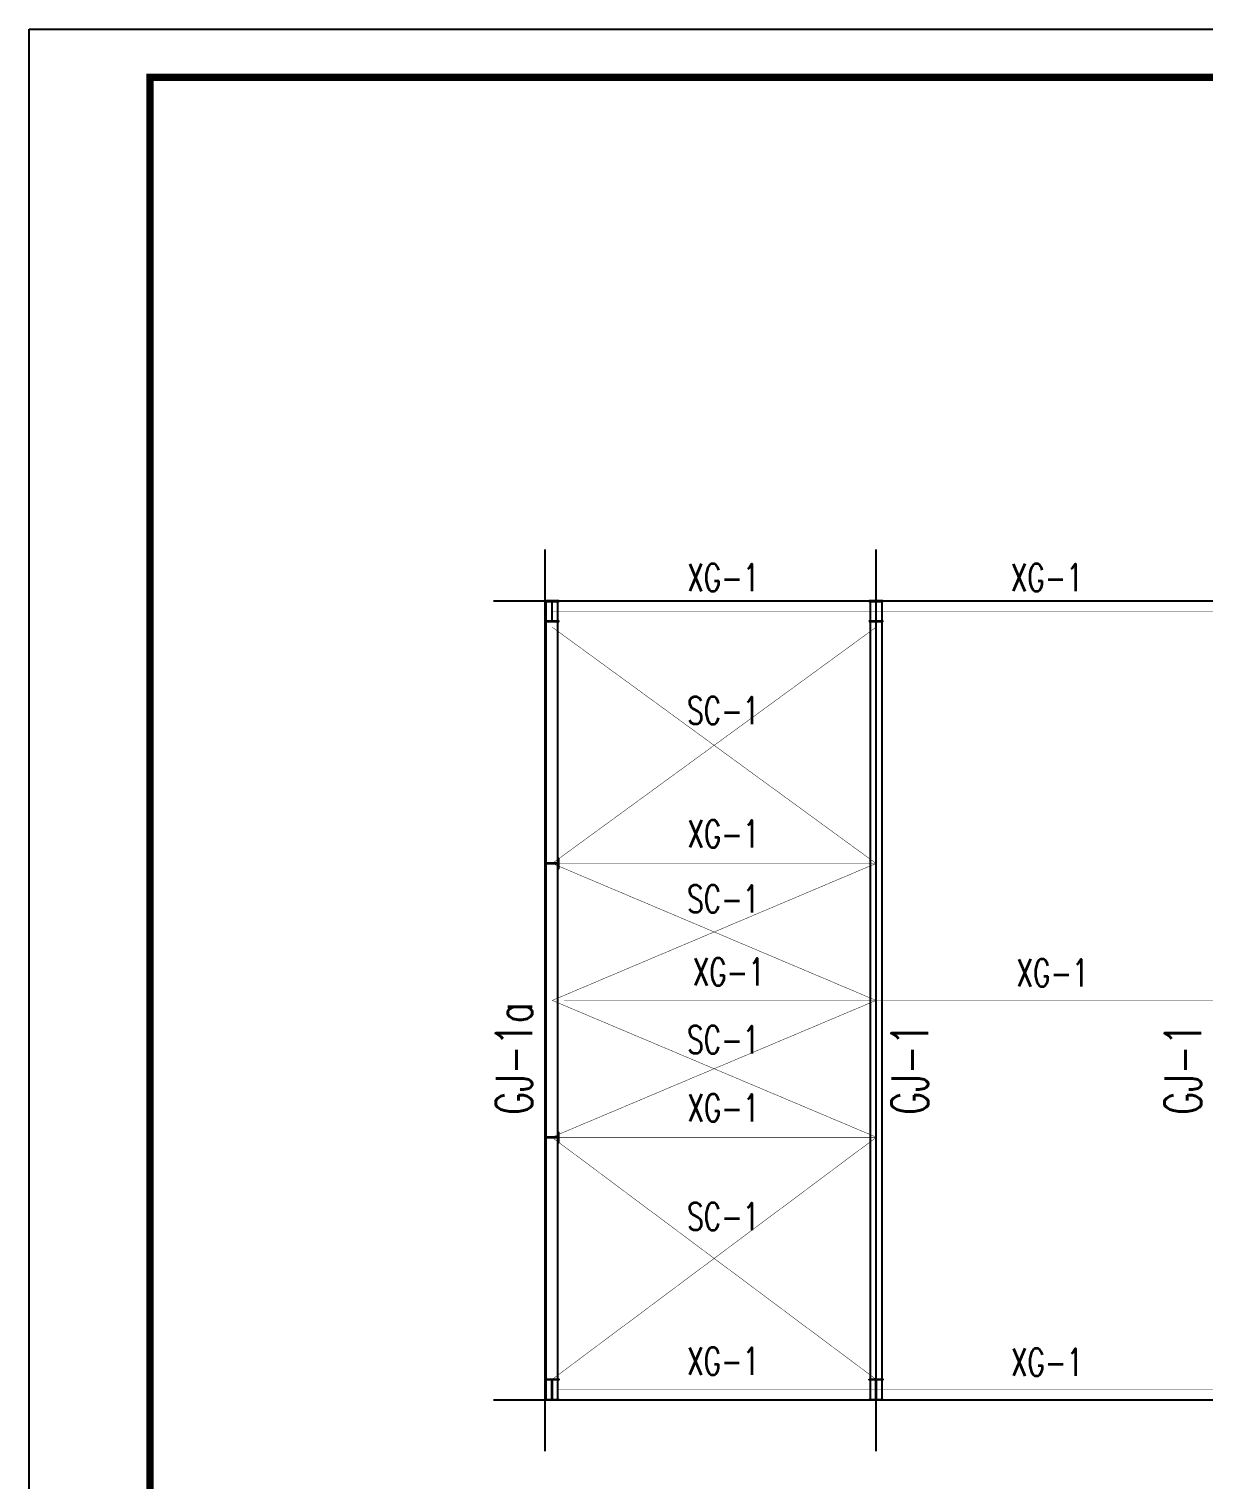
# Model space of a CAD drawing. Extents: x 177291 to 1288761, y 177638 to 322898.
# Drawn here: x 718641 to 744374, y 209177 to 240960 of the extents above; entities that cross this region are included whole.
import ezdxf

# ---------------------------------------------------------------- set-up
doc = ezdxf.new("R2010")
doc.units = 0
doc.header["$LTSCALE"] = 1000
doc.linetypes.add('DASH', pattern=[0.35, 0.25, -0.1])
for name, color, linetype in [('DOTE', 1, 'Continuous'), ('GL', 150, 'Continuous'), ('GZ', 50, 'Continuous'), ('PUB_TEXT', 7, 'Continuous'), ('PUB_TITLE', 4, 'Continuous'), ('SC', 3, 'Continuous'), ('XG', 6, 'Continuous')]:
    doc.layers.add(name, color=color, linetype=linetype)
doc.styles.add('_TCH_DIM', font='SIMPLEX', dxfattribs={"bigfont": 'GBCBIG'})

# ---------------------------------------------------------------- blocks, each defined once
blk = doc.blocks.new('A$C10C50790')
blk.add_line((7370, 17500), (7130, 17500))
at = {"layer": 'GZ'}
for points in [[(0, 17050), (300, 17050), (300, 17060), (157, 17060), (153, 17065), (153, 17485), (157, 17490), (300, 17490), (300, 17500), (0, 17500), (0, 17490), (143, 17490), (147, 17486), (147, 17065), (143, 17060), (0, 17060), (0, 17050)], [(7100, 17050), (7400, 17050), (7400, 17060), (7257, 17060), (7253, 17065), (7253, 17485), (7257, 17490), (7400, 17490), (7400, 17500), (7100, 17500), (7100, 17490), (7243, 17490), (7247, 17486), (7247, 17065), (7243, 17060), (7100, 17060), (7100, 17050)], [(0, 11860), (0, 11640), (10, 11640), (10, 11743), (15, 11747), (285, 11747), (290, 11743), (290, 11640), (300, 11640), (300, 11860), (290, 11860), (290, 11757), (286, 11753), (15, 11753), (10, 11757), (10, 11860), (0, 11860)], [(0, 5860), (0, 5640), (10, 5640), (10, 5743), (15, 5747), (285, 5747), (290, 5743), (290, 5640), (300, 5640), (300, 5860), (290, 5860), (290, 5757), (286, 5753), (15, 5753), (10, 5757), (10, 5860), (0, 5860)], [(0, 450), (300, 450), (300, 440), (157, 440), (153, 435), (153, 15), (157, 10), (300, 10), (300, 0), (0, 0), (0, 10), (143, 10), (147, 14), (147, 435), (143, 440), (0, 440), (0, 450)], [(7100, 450), (7400, 450), (7400, 440), (7257, 440), (7253, 435), (7253, 15), (7257, 10), (7400, 10), (7400, 0), (7100, 0), (7100, 10), (7243, 10), (7247, 14), (7247, 435), (7243, 440), (7100, 440), (7100, 450)]]:
    blk.add_lwpolyline(points, close=True, dxfattribs=at)

msp = doc.modelspace()

# ---------------------------------------------------------------- linework, layer by layer
at = {"layer": 'DOTE'}
for p, q in [((729942.09, 209806.61), (729942.09, 229556.61)), ((737192.09, 209806.61), (737192.09, 229556.61)), ((728817.09, 228431.61), (791292.09, 228431.61)), ((728817.09, 210931.61), (791292.09, 210931.61))]:
    msp.add_line(p, q, dxfattribs=at)
at = {"layer": 'GL'}
for points in [[(729967.09, 210931.61), (729967.09, 228431.61), (730217.09, 228431.61), (730217.09, 210931.61)], [(737067.09, 210931.61), (737067.09, 228431.61), (737317.09, 228431.61), (737317.09, 210931.61)]]:
    msp.add_lwpolyline(points, close=True, dxfattribs=at)
at = {"layer": 'PUB_TITLE'}
msp.add_lwpolyline([(718641.01, 240960.27), (807838.39, 240960.27), (807838.39, 177959.98), (718641.01, 177959.98)], close=True, dxfattribs=at)
at = {"layer": 'PUB_TITLE', "const_width": 159.09}
msp.add_lwpolyline([(721292.54, 179020.59), (721292.54, 239899.66), (806777.78, 239899.66), (806777.78, 179020.59)], close=True, dxfattribs=at)
at = {"layer": 'SC', "const_width": 10}
for points in [[(737192.09, 227856.53), (730100.74, 222681.61), (737192.09, 219681.53), (730092.35, 216684.61), (737192.09, 211381.61), (737192.09, 211381.61), (737192.09, 211381.61)], [(730100.75, 227856.53), (737192.1, 222681.61), (730100.75, 219681.53), (737200.49, 216684.61), (730100.75, 211381.61), (730100.75, 211381.61), (730100.75, 211381.61)]]:
    msp.add_lwpolyline(points, dxfattribs=at)
at = {"layer": 'XG', "linetype": 'DASH', "const_width": 10}
for points in [[(730095.09, 228206.79), (790017.09, 228206.79)], [(730263.38, 222681.61), (737192.1, 222681.61)], [(730361.09, 219681.53), (790139.09, 219681.53)], [(730263.38, 216681.61), (737192.1, 216681.61)], [(730239.09, 211156.36), (790017.09, 211156.36)]]:
    msp.add_lwpolyline(points, dxfattribs=at)

# ---------------------------------------------------------------- block references
msp.add_blockref('A$C10C50790', (729942.09, 210931.61))

# ---------------------------------------------------------------- texts
at = {"layer": 'PUB_TEXT', "style": '_TCH_DIM', "width": 0.705882}
for s, p in [('XG-1', (733055.63, 228647.48)), ('XG-1', (740142.55, 228647.48)), ('SC-1', (733055.13, 225731.23)), ('XG-1', (733058.63, 223031.19)), ('SC-1', (733055.13, 221605.58)), ('XG-1', (733174.63, 220007.36)), ('XG-1', (740267.55, 219983.95)), ('SC-1', (733055.13, 218521.59)), ('XG-1', (733058.63, 217031.19)), ('SC-1', (733055.13, 214649.05)), ('XG-1', (733052.63, 211482.18)), ('XG-1', (740145.55, 211458.78))]:
    msp.add_text(s, height=600, dxfattribs=at).set_placement(p)
at = {"layer": 'XG', "linetype": 'DASH', "style": '_TCH_DIM', "width": 0.705882}
for s, p in [('GJ-1a', (729662.91, 217172.29)), ('GJ-1', (738329.96, 217172.29)), ('GJ-1', (744312.64, 217172.29))]:
    msp.add_text(s, height=800, rotation=90, dxfattribs=at).set_placement(p)

doc.saveas('drawing.dxf')
